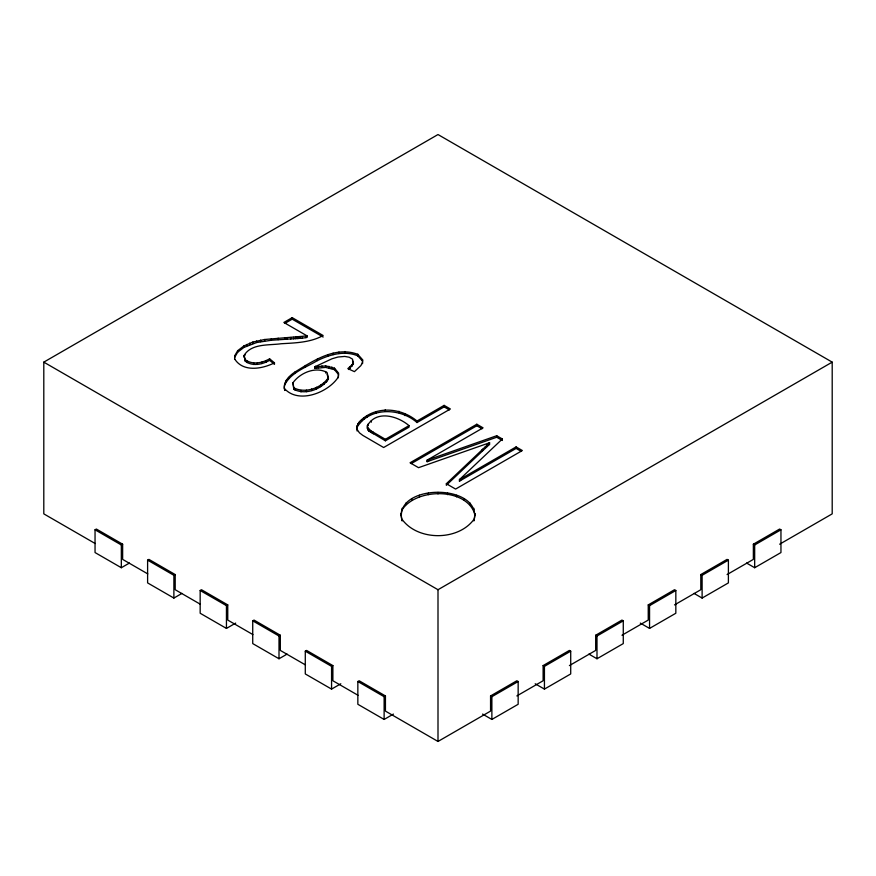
<?xml version="1.0" encoding="UTF-8"?>
<svg xmlns="http://www.w3.org/2000/svg" width="876" height="876" viewBox="0 0 876 876"><rect width="100%" height="100%" fill="white"/><g stroke="black" fill="none" stroke-linecap="round" stroke-linejoin="round"><path stroke-width="1.31" d="M362.565 363.649L362.565 359.718L357.769 354.309C335.3 345.954 313.378 360.715 295.004 371.993C288.861 376.023 282.4 382.582 284.842 390.488L284.251 388.013L284.755 383.349M234.626 359.346L234.691 355.809L237.681 350.674L243.9 345.943L252.846 342.056L264.64 339.494L307.115 335.902L307.115 337.413L302.351 338.169L271.363 340.26L256.646 342.527L243.9 347.454L237.681 352.185L234.691 357.32L234.691 355.809M338.289 377.742L338.607 374.654L334.512 369.694L325.697 367.416L314.703 368.402L314.703 366.88L332.015 358.766L338.026 357.014L344.761 356.423L349.217 357.233L352.502 359.138L353.444 363.901L348.637 369.519M357.112 429.47L359.445 432.821L362.784 435.372L383.633 447.516L450.384 408.983L444.132 405.369L417.009 421.027C401.328 407.975 377.436 405.599 361.624 419.593C358.087 422.309 356.028 426.59 357.112 430.992M356.762 429.185L357.145 425.637M400.836 513.862L402.106 520.935C392.152 482.72 483.848 482.72 473.894 520.935L475.164 513.862M400.836 515.384L402.106 508.31M367.438 425.605C376.33 409.815 397.682 415.903 409.015 425.637L409.015 427.16L385.374 440.803L368.752 430.817L367.449 428.66L367.438 425.605L367.449 428.66M357.145 427.149C369.409 406.869 400.365 407.734 417.009 422.539L444.132 406.891L449.344 409.891M284.755 384.86C291.007 372.322 306.042 367.493 317.331 360.627C329.803 354.572 344.235 350.334 357.769 355.82L362.565 361.23L362.565 359.718M362.565 362.127L360.912 365.577L354.43 371.643L347.827 368.632L352.163 364.635L353.444 362.39M244.021 355.536L245.28 359.707C252.441 365.15 262.373 362.982 269.6 358.799L269.6 360.321C262.373 364.504 252.441 366.672 245.28 361.219L244.021 355.536C251.335 343.206 268.812 345.516 281.119 343.742C295.321 342.899 310.4 342.604 323.145 335.519L292.201 317.649L283.857 322.467L307.115 335.902M244.021 357.047L245.094 354.824M292.956 382.779L293.788 387.794C305.111 393.839 321.415 388.046 328.39 377.655L327.066 372.497C315.678 366.146 300.118 372.771 292.956 382.779L293.788 389.305C305.111 395.361 321.415 389.568 328.39 379.177L328.39 377.655M402.106 509.821C416.231 487.735 467.937 487.133 475.164 515.384M473.894 519.413C458.115 541.072 417.885 541.072 402.106 519.413M446.344 483.727L489.575 442.752L489.575 444.274L446.344 485.238L446.344 483.727L455.597 489.071L522.348 450.527L516.095 446.913L459.429 479.632L459.429 481.154L516.095 448.435L521.308 451.447M459.429 479.632L502.353 438.985L496.714 435.733L427.094 460.163L427.094 461.685L496.714 437.244L502.353 440.508L502.353 438.985M459.429 481.154L461.378 479.303M314.703 368.402L316.148 367.526M95.188 543.536L43.8 513.862L43.8 362.138L438 134.543L832.2 362.138L832.2 513.862L779.64 544.204M284.897 323.386L292.201 319.171L323.145 337.03M129.407 563.06L121.326 567.725L95.046 552.559L95.046 529.794L96.36 529.038L122.64 544.204L122.64 559.381L147.781 573.9M95.046 529.794L121.326 544.971L122.64 544.204M181.967 593.402L173.886 598.067L147.606 582.901L147.606 560.136L148.92 559.381L175.2 574.557L175.2 589.723L200.341 604.243M367.449 427.149L370.559 430.642L385.374 439.292L409.015 425.637M147.606 560.136L173.886 575.313L175.2 574.557M427.094 460.163L483.07 427.849L476.807 424.236L410.056 462.78L418.542 467.675L489.575 442.752M411.227 463.612L476.807 425.758L482.019 428.769M235.688 623.088L226.446 628.42L200.166 613.244L200.166 590.49L201.48 589.723L227.76 604.9L227.76 620.077L252.901 634.585M427.094 461.685L429.426 460.338M200.166 590.49L226.446 605.655L227.76 604.9M287.087 654.098L279.006 658.763L252.726 643.586L252.726 620.832L254.04 620.077L280.32 635.242L280.32 650.419L305.461 664.928M252.726 620.832L279.006 636.009L280.32 635.242M340.808 683.773L331.566 689.105L305.286 673.94L305.286 651.175L306.6 650.419L332.88 665.585L332.88 680.762L358.021 695.281M43.8 362.138L438 589.723L832.2 362.138M305.286 651.175L331.566 666.351L332.88 665.585M393.433 714.082L384.126 719.448L357.846 704.282L357.846 681.517L359.16 680.762L385.44 695.938L385.44 711.104L438 741.457L490.56 711.104L490.56 695.938L516.84 680.762L518.154 681.517L518.154 704.282L491.874 719.448L482.566 714.082M357.846 681.517L384.126 696.694L385.44 695.938M516.84 695.938L543.12 680.762L543.12 665.585L569.4 650.419L570.714 651.175L570.714 673.94L544.434 689.105L535.192 683.773M569.4 665.596L595.68 650.419L595.68 635.242L621.96 620.077L623.274 620.832L623.274 643.586L596.994 658.763L588.913 654.098M621.96 635.242L648.24 620.077L648.24 604.9L674.52 589.723L675.834 590.49L675.834 613.244L649.554 628.42L640.312 623.088M674.52 604.9L700.8 589.723L700.8 574.557L727.08 559.381L728.394 560.136L728.394 582.901L702.114 598.067L694.033 593.402M727.08 574.557L753.36 559.381L753.36 544.204L779.64 529.038L780.954 529.794L780.954 552.559L754.674 567.725L746.593 563.06M490.56 695.938L491.874 696.694L518.154 681.517M543.12 665.585L544.434 666.351L570.714 651.175M595.68 635.242L596.994 636.009L623.274 620.832M648.24 604.9L649.554 605.655L675.834 590.49M700.8 574.557L702.114 575.313L728.394 560.136M753.36 544.204L754.674 544.971L780.954 529.794M269.6 360.321L274.473 364.328L274.473 362.817C262.362 368.982 242.97 372.519 234.604 358.842M489.575 444.274L487.374 445.074M314.703 366.88L325.697 365.905L334.512 368.172L338.607 373.132L338.18 377.249C328.171 392.568 299.023 404.11 284.842 388.977M269.6 358.799L274.473 362.817M352.502 360.66L353.444 363.901M327.066 374.008L328.39 379.177M754.674 544.971L754.674 567.725M702.114 575.313L702.114 598.067M649.554 605.655L649.554 628.42M596.994 636.009L596.994 658.763M544.434 666.351L544.434 689.105M516.095 446.913L516.095 448.435M496.714 435.733L496.714 437.244M491.874 696.694L491.874 719.448M489.202 443.103L489.202 444.625M488.271 443.957L488.271 445.479M487.034 445.107L487.034 446.618M485.413 446.618L485.413 448.14M483.278 448.621L483.278 450.133M482.03 449.804L482.03 451.315M476.807 424.236L476.807 425.758M473.894 508.31L473.894 509.821M470.182 503.131L470.182 504.653M464.28 498.685L464.28 500.207M456.582 495.279L456.582 496.801M447.614 493.133L447.614 494.655M444.132 405.369L444.132 406.891M438 492.4L438 493.922M438 589.723L438 741.457M428.386 493.133L428.386 494.655M419.418 495.279L419.418 496.801M417.009 421.027L417.009 422.539M411.72 498.685L411.72 500.207M405.818 503.131L405.818 504.653M404.997 414.085L404.997 415.607M398.941 411.227L398.941 412.749M385.363 409.563L385.363 411.085M385.374 439.292L385.374 440.803M384.126 696.694L384.126 719.448M375.957 411.698L375.957 413.22M373.329 432.339L373.329 433.85M372.749 431.999L372.749 433.51M371.588 431.299L371.588 432.821M371.369 420.633L371.369 422.144M370.559 430.642L370.559 432.153M369.771 430.105L369.771 431.616M369.19 429.656L369.19 431.178M368.752 429.295L368.752 430.817M368.424 428.999L368.424 430.51M368.062 424.115L368.062 425.626M368.095 428.638L368.194 430.269M367.143 415.695L367.143 417.206M364.197 417.556L364.197 419.067M361.624 419.593L361.624 421.104M359.456 421.772L359.456 423.294M358.043 423.655L358.043 425.167M357.977 354.419L357.977 355.941M357.769 354.309L357.769 355.82M352.163 364.635L352.163 366.157M350.269 366.737L350.269 368.259M345.002 351.506L345.002 353.017M338.924 352.043L338.924 353.565M334.512 368.172L334.512 369.694M333.099 353.159L333.099 354.681M331.905 367.033L331.905 368.544M331.566 666.351L331.566 689.105M328.916 366.256L328.916 367.778M327.668 354.824L327.668 356.335M326.66 380.414L326.66 381.925M325.697 365.905L325.697 367.416M325.631 371.479L325.631 373.001M324.054 382.921L324.054 384.444M321.963 365.894L321.963 367.416M320.671 385.111L320.671 386.634M318.262 366.223L318.262 367.745M317.331 359.105L317.331 360.627M316.477 387.291L316.477 388.813M315.699 366.277L315.699 367.8M315.371 366.475L315.371 367.997M314.955 366.726L314.955 368.248M311.67 388.999L311.67 390.51M306.414 390.181L306.414 391.692M305.855 336.132L305.855 337.654M305.352 365.456L305.352 366.978M302.351 336.658L302.351 338.169M300.972 390.422L300.972 391.944M300.03 336.899L300.03 338.41M299.439 336.942L299.439 338.465M298.53 337.008L298.53 338.53M297.325 337.096L297.325 338.618M295.738 337.194L295.738 338.716M295.234 388.856L295.234 390.368M295.004 371.993L295.004 373.515M293.788 387.794L293.788 389.305M293.624 337.326L293.624 338.837M292.201 317.649L292.201 319.171M290.832 337.479L290.832 338.99M288.532 377.425L288.532 378.947M287.142 337.665L287.142 339.187M286.2 380.293L286.2 381.805M284.963 337.775L284.963 339.286M279.006 636.009L279.006 658.763M278.141 338.169L278.141 339.691M271.363 338.749L271.363 340.26M266.019 360.638L266.019 362.16M264.64 339.494L264.64 341.005M261.891 362.04L261.891 363.562M260.588 340.151L260.588 341.662M257.358 362.938L257.358 364.46M256.646 341.005L256.646 342.527M253.722 363.003L253.722 364.525M252.846 342.056L252.846 343.567M249.66 343.184L249.66 344.706M247.174 361.109L247.174 362.62M246.671 344.487L246.671 346.009M245.28 359.707L245.28 361.219M243.9 345.943L243.9 347.454M237.681 350.674L237.681 352.185M226.446 605.655L226.446 628.42M173.886 575.313L173.886 598.067M121.326 544.971L121.326 567.725"/></g></svg>
